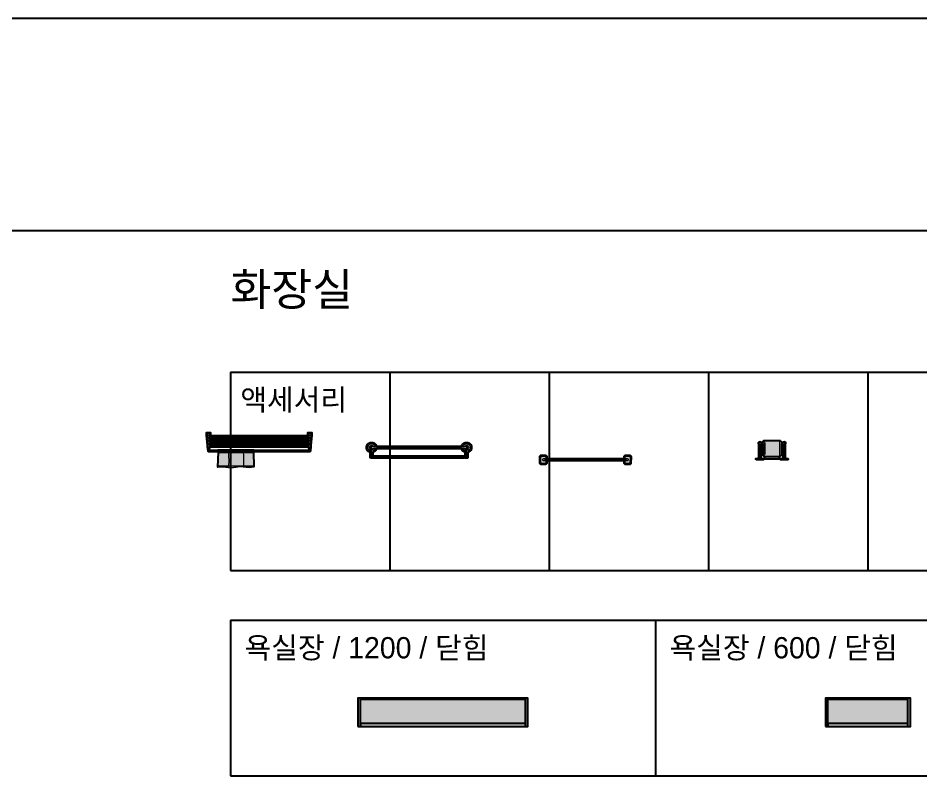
# Model space of a CAD drawing. Header units: millimetres. Extents: x 488786 to 747986, y 25193 to 95000.
# Drawn here: x 542001 to 548375, y 89650 to 95000 of the extents above; entities that cross this region are included whole.
import ezdxf

# ---------------------------------------------------------------- set-up
doc = ezdxf.new("R2010")
doc.units = ezdxf.units.MM
for name, color, linetype in [('10. ETC', 251, 'Continuous'), ('13. TXT2', 43, 'Continuous'), ('25. 255', 255, 'Continuous'), ('6. FUR1', 181, 'Continuous')]:
    doc.layers.add(name, color=color, linetype=linetype)
doc.layers.add('7. FUR2', color=241, linetype='Continuous', lineweight=5)
doc.styles.add('YUHIHA_TEXT', font='Pretendard-Regular.ttf')

# ---------------------------------------------------------------- blocks, each defined once
blk = doc.blocks.new('*U184')
at = {"layer": '25. 255'}
blk.add_hatch(color=256, dxfattribs=at).paths.add_polyline_path([(0, 0), (1200, 0), (1200, 200), (0, 200)])
at = {"layer": '6. FUR1'}
blk.add_lwpolyline([(0, 0), (1200, 0), (1200, 200), (0, 200)], close=True, dxfattribs=at)
at = {"layer": '6. FUR1', "color": 241, "linetype": 'Continuous', "lineweight": -3}
for points in [[(18, 0), (18, 200)], [(1182, 0), (1182, 200)], [(18, 191), (1182, 191)], [(18, 23), (1182, 23)]]:
    blk.add_lwpolyline(points, dxfattribs=at)
blk.add_lwpolyline([(18, 0), (1182, 0), (1182, 20), (18, 20)], close=True, dxfattribs=at)
blk = doc.blocks.new('*U186')
at = {"layer": '25. 255'}
blk.add_hatch(color=256, dxfattribs=at).paths.add_polyline_path([(0, 0), (600, 0), (600, 200), (0, 200)])
at = {"layer": '6. FUR1'}
blk.add_lwpolyline([(0, 0), (600, 0), (600, 200), (0, 200)], close=True, dxfattribs=at)
at = {"layer": '6. FUR1', "color": 241, "linetype": 'Continuous', "lineweight": -3}
for points in [[(18, 0), (18, 200)], [(582, 0), (582, 200)], [(18, 191), (582, 191)], [(18, 23), (582, 23)]]:
    blk.add_lwpolyline(points, dxfattribs=at)
blk.add_lwpolyline([(18, 0), (582, 0), (582, 20), (18, 20)], close=True, dxfattribs=at)
blk = doc.blocks.new('YUHIHA_Sanitary_TowelShelf_Front')
at = {"layer": '25. 255'}
h = blk.add_hatch(color=256, dxfattribs=at)
h.paths.add_polyline_path([(-647.2, 111.6), (-648.6, 112), (-649.5, 112.5), (-714.6, 112.5), (-715.8, 112.6), (-716.9, 113), (-718, 113.5), (-718.9, 114.3), (-719.7, 115.2), (-720.3, 116.3), (-720.4, 116.6), (-720.7, 116.6), (-723.8, 149.8), (-724.3, 150.8), (-724.7, 152.2), (-724.8, 153.6), (-724.7, 155), (-724.3, 156.2), (-731, 229.5), (-731, 248), (-702.3, 248), (-702.3, 229.5), (-702.4, 228.5), (-16.6, 228.5), (-16.7, 229.5), (-16.7, 248), (12, 248), (12, 229.5), (5.3, 156.2), (5.7, 155), (5.8, 153.6), (5.7, 152.2), (5.3, 150.8), (4.8, 149.8), (1.7, 116.6), (1.4, 116.6), (1.3, 116.3), (0.7, 115.2), (-0.1, 114.3), (-1, 113.5), (-2.1, 113), (-3.2, 112.6), (-4.4, 112.5), (-397.9, 112.5), (-398.8, 112), (-400.2, 111.6), (-400.2, 111.6), (-396.4, 5.9), (-396.4, 5.8), (-396.6, 5.8), (-431.2, 1.7), (-431.3, 1.7), (-431.4, 1.7), (-492.4, 7.8), (-492.9, 7.8), (-493.4, 7.8), (-554.4, -0.4), (-554.5, -0.4), (-554.6, -0.4), (-615.7, 5.8), (-616.1, 5.8), (-616.4, 5.8), (-650.9, 3.7), (-651, 3.7), (-651, 3.8), (-647.2, 111.6)])
h.paths.add_polyline_path([(-711.8, 124.8), (-650.8, 124.8), (-649.8, 125.7), (-648.6, 126.3), (-647.2, 126.7), (-645.8, 126.9), (-401.6, 126.9), (-400.2, 126.7), (-398.8, 126.3), (-397.6, 125.7), (-396.6, 124.8), (-7.2, 124.8), (-9.2, 146.4), (-709.8, 146.4)], flags=0)
at = {"layer": '6. FUR1'}
for points in [[(-647.2, 111.6), (-649.5, 112.5), (-714.6, 112.5), (-718, 113.5), (-719.7, 115.2), (-720.4, 116.6), (-720.7, 116.6), (-723.8, 149.8), (-724.7, 152.2), (-724.8, 153.6), (-724.3, 156.2), (-731, 229.5), (-731, 248), (-702.3, 248), (-702.4, 228.5), (-16.6, 228.5), (-16.7, 248), (12, 248), (12, 229.5), (5.3, 156.2), (5.8, 153.6), (5.7, 152.2), (4.8, 149.8), (1.7, 116.6), (1.4, 116.6), (0.7, 115.2), (-1, 113.5), (-4.4, 112.5), (-397.9, 112.5), (-400.2, 111.6), (-396.4, 5.8), (-431.3, 1.7), (-492.9, 7.8), (-554.5, -0.4), (-616.1, 5.8), (-651, 3.7)], [(-706.5, 183.3), (-12.5, 183.3), (-13.3, 191.5), (-705.7, 191.5)], [(-703.7, 214.1), (-704.4, 205.9), (-14.6, 205.9), (-15.3, 214.1)], [(-711.8, 124.8), (-650.8, 124.8), (-648.6, 126.3), (-645.8, 126.9), (-401.6, 126.9), (-398.8, 126.3), (-396.6, 124.8), (-7.2, 124.8), (-9.2, 146.4), (-709.8, 146.4)], [(-708.5, 160.7), (-10.5, 160.7), (-11.2, 168.9), (-707.8, 168.9)]]:
    blk.add_lwpolyline(points, close=True, dxfattribs=at)
at = {"layer": '7. FUR2'}
for points in [[(-703.7, 214.1), (-717.7, 214.1), (-720.4, 214.7), (-722.7, 216.2), (-723.6, 217.3), (-724.3, 218.5), (-724.8, 221.3), (-724.3, 224), (-723.6, 225.3), (-721.6, 227.3), (-720.4, 227.9), (-717.7, 228.5), (-702.4, 228.5)], [(-705.8, 191.5), (-717.7, 191.5), (-720.4, 192.1), (-722.7, 193.6), (-723.6, 194.7), (-724.3, 196), (-724.8, 198.7), (-724.3, 201.5), (-723.6, 202.7), (-722.7, 203.8), (-720.4, 205.3), (-717.7, 205.9), (-704.5, 205.9)], [(-716.6, 230.5), (-716.6, 228.5)], [(-716.6, 214.1), (-716.6, 205.9)], [(-716.6, 191.5), (-716.6, 183.3)], [(-712.5, 224.4), (-6.5, 224.4)], [(-712.5, 201.8), (-6.5, 201.8)], [(-16.6, 228.5), (-1.3, 228.5)], [(-1.3, 228.5), (0.1, 228.3), (2.6, 227.3), (4.6, 225.3), (5.3, 224), (5.7, 222.7), (5.7, 219.9), (4.6, 217.3), (3.7, 216.2), (2.6, 215.3), (0.1, 214.2), (-15.3, 214.1)], [(-14.5, 205.9), (-1.3, 205.9)], [(-1.3, 205.9), (1.4, 205.3), (2.6, 204.7), (4.6, 202.7), (5.3, 201.5), (5.7, 200.1), (5.7, 197.3), (4.6, 194.7), (3.7, 193.6), (2.6, 192.7), (0.1, 191.7), (-13.2, 191.5)], [(-2.4, 230.5), (-2.4, 228.5)], [(-2.4, 214.1), (-2.4, 205.9)], [(-2.4, 191.5), (-2.4, 183.3)], [(-707.8, 168.9), (-717.7, 168.9), (-720.4, 169.5), (-721.6, 170.2), (-723.6, 172.1), (-724.3, 173.4), (-724.8, 176.1), (-724.3, 178.9), (-723.6, 180.1), (-721.6, 182.1), (-720.4, 182.8), (-717.7, 183.3), (-706.5, 183.3)], [(-724.3, 156.3), (-722.7, 158.6), (-721.6, 159.5), (-719.1, 160.6), (-708.6, 160.7)], [(-709.9, 146.4), (-719.1, 146.5), (-721.6, 147.6), (-723.7, 149.7)], [(-716.6, 168.9), (-716.6, 160.7)], [(-716.6, 146.4), (-716.6, 128.9)], [(-712.5, 179.2), (-6.5, 179.2)], [(-712.5, 156.6), (-6.5, 156.6)], [(-12.5, 183.3), (-1.3, 183.3)], [(-1.3, 183.3), (1.4, 182.8), (2.6, 182.1), (4.6, 180.1), (5.7, 177.5), (5.8, 176.1), (5.7, 174.7), (4.6, 172.1), (2.6, 170.2), (0.1, 169.1), (-11.2, 168.9)], [(-10.4, 160.7), (-1.3, 160.7)], [(4.7, 149.7), (2.6, 147.6), (0.1, 146.5), (-9.1, 146.4)], [(-2.4, 168.9), (-2.4, 160.7)], [(-2.4, 146.4), (-2.4, 128.9)], [(-1.3, 160.7), (0.1, 160.6), (2.6, 159.5), (4.6, 157.6), (5.3, 156.3)], [(-720.4, 116.7), (-720.6, 119.9), (-718.9, 123), (-715.8, 124.7), (-711.8, 124.8)], [(-710.5, 119.7), (-653, 119.7)], [(-649.6, 112.6), (-651.8, 114.7), (-652.9, 117.3), (-652.9, 121.1), (-651.8, 123.7), (-650.9, 124.8)], [(-401.6, 111.5), (-647.1, 111.6)], [(-640.7, 108.4), (-404.6, 108.4)], [(-575, 106.3), (-576, 94.8), (-576.2, 83.3), (-574.8, 48.6), (-574.7, 37.1), (-575.4, 25.5), (-577.1, 14)], [(-472.4, 106.3), (-470.7, 91.6), (-470, 78.2), (-470.6, 32.6), (-470, 22.3), (-468.3, 11.9)], [(-400.3, 111.6), (-401.6, 111.5)], [(-396.5, 124.8), (-395.6, 123.7), (-394.5, 121.1), (-394.5, 117.3), (-395.6, 114.7), (-397.8, 112.6)], [(-394.4, 119.7), (-8.5, 119.7)], [(-7.2, 124.8), (-4.4, 124.8)], [(-4.4, 124.8), (-1, 123.8), (0.7, 122.1), (1.6, 119.9), (1.4, 116.7)], [(-644.8, 16), (-400.6, 14)]]:
    blk.add_lwpolyline(points, dxfattribs=at)
for points in [[(-709.5, 237.7), (-709.9, 235.2), (-711.5, 232.6), (-713.6, 231.2), (-716.6, 230.5), (-719.7, 231.2), (-721.7, 232.6), (-723.4, 235.2), (-723.8, 237.7), (-723.4, 240.2), (-721.7, 242.8), (-719.7, 244.2), (-716.6, 244.9), (-713.6, 244.2), (-711.5, 242.8), (-709.9, 240.2)], [(4.8, 237.7), (4.4, 235.2), (2.7, 232.6), (0.7, 231.2), (-2.4, 230.5), (-4.8, 231), (-7.5, 232.6), (-8.9, 234.7), (-9.6, 237.7), (-8.9, 240.8), (-7.5, 242.8), (-4.8, 244.5), (-2.4, 244.9), (0.7, 244.2), (2.7, 242.8), (4.4, 240.2)]]:
    blk.add_lwpolyline(points, close=True, dxfattribs=at)
blk = doc.blocks.new('YUHIHA_Sanitary_TowelRail_Double_Front')
at = {"layer": '25. 255'}
h = blk.add_hatch(color=256, dxfattribs=at)
h.paths.add_polyline_path([(-33.1, 14.2), (-31.9, 13.2), (-30.9, 11.9), (-30.2, 10.6), (-29.7, 9.1), (-29.6, 7.5), (-29.7, 5.9), (-30.2, 4.4), (-30.9, 3), (-31.9, 1.8), (-33.1, 0.8), (-34.5, 0.1), (-36, -0.4), (-37.6, -0.5), (-674.4, -0.5), (-676, -0.4), (-677.5, 0.1), (-678.9, 0.8), (-680.1, 1.8), (-681.1, 3), (-681.8, 4.4), (-682.3, 5.9), (-682.4, 7.5), (-682.3, 9.1), (-681.8, 10.6), (-681.1, 11.9), (-680.1, 13.2), (-678.9, 14.2), (-677.5, 14.9), (-676, 15.3), (-674.4, 15.5), (-37.6, 15.5), (-36, 15.3), (-34.5, 14.9)])
h.paths.add_polyline_path([(-698, -0.2), (-698.7, 0.1), (-699.3, 0.7), (-699.8, 1.3), (-700.2, 1.9), (-700.4, 2.7), (-700.5, 3.5), (-700.5, 39.7), (-700.8, 39.8), (-703.8, 40.7), (-706.7, 41.9), (-709.5, 43.4), (-712.1, 45), (-714.6, 47), (-716.9, 49.1), (-719.1, 51.4), (-721, 53.9), (-722.7, 56.5), (-724.1, 59.3), (-725.3, 62.2), (-726.3, 65.2), (-727, 68.3), (-727.4, 71.4), (-727.5, 74.6), (-727.4, 77.7), (-727, 80.8), (-726.3, 83.9), (-725.3, 86.9), (-724.1, 89.8), (-722.7, 92.6), (-721, 95.2), (-719.1, 97.8), (-716.9, 100.1), (-714.6, 102.2), (-712.1, 104.1), (-709.5, 105.8), (-706.7, 107.2), (-703.8, 108.5), (-700.8, 109.4), (-697.7, 110.1), (-694.6, 110.5), (-691.5, 110.6), (-688.3, 110.5), (-685.2, 110.1), (-682.1, 109.4), (-679.1, 108.5), (-676.2, 107.2), (-673.4, 105.8), (-670.8, 104.1), (-668.3, 102.2), (-666, 100.1), (-663.8, 97.8), (-661.9, 95.2), (-660.2, 92.6), (-658.8, 89.8), (-657.6, 86.9), (-656.6, 83.9), (-656.6, 83.6), (-55.4, 83.6), (-55.4, 83.9), (-54.4, 86.9), (-53.2, 89.8), (-51.8, 92.6), (-50.1, 95.2), (-48.2, 97.8), (-46, 100.1), (-43.7, 102.2), (-41.2, 104.1), (-38.6, 105.8), (-35.8, 107.2), (-32.9, 108.5), (-29.9, 109.4), (-26.8, 110.1), (-23.7, 110.5), (-20.6, 110.6), (-17.4, 110.5), (-14.3, 110.1), (-11.2, 109.4), (-8.2, 108.5), (-5.3, 107.2), (-2.5, 105.8), (0.1, 104.1), (2.6, 102.2), (4.9, 100.1), (7.1, 97.8), (9, 95.2), (10.7, 92.6), (12.1, 89.8), (13.3, 86.9), (14.3, 83.9), (14.9, 80.8), (15.4, 77.7), (15.5, 74.6), (15.4, 71.4), (14.9, 68.3), (14.3, 65.2), (13.3, 62.2), (12.1, 59.3), (10.7, 56.5), (9, 53.9), (7.1, 51.4), (4.9, 49.1), (2.6, 47), (0.1, 45), (-2.5, 43.4), (-5.3, 41.9), (-8.2, 40.7), (-11.2, 39.8), (-11.5, 39.7), (-11.5, 3.5), (-11.6, 2.7), (-11.8, 1.9), (-12.2, 1.3), (-12.7, 0.7), (-13.3, 0.1), (-14, -0.2), (-14.8, -0.5), (-15.5, -0.5), (-25.6, -0.5), (-26.3, -0.5), (-27.1, -0.2), (-27.8, 0.1), (-28.4, 0.7), (-28.9, 1.3), (-29.3, 1.9), (-29.5, 2.7), (-29.6, 3.5), (-29.6, 7.5), (-29.6, 39.7), (-29.9, 39.8), (-32.9, 40.7), (-35.8, 41.9), (-38.6, 43.4), (-41.2, 45), (-43.7, 47), (-46, 49.1), (-48.2, 51.4), (-50.1, 53.9), (-51.8, 56.5), (-53.2, 59.3), (-54.4, 62.2), (-55.4, 65.2), (-55.4, 65.6), (-656.6, 65.6), (-656.6, 65.2), (-657.6, 62.2), (-658.8, 59.3), (-660.2, 56.5), (-661.9, 53.9), (-663.8, 51.4), (-666, 49.1), (-668.3, 47), (-670.8, 45), (-673.4, 43.4), (-676.2, 41.9), (-679.1, 40.7), (-682.1, 39.8), (-682.4, 39.7), (-682.4, 7.5), (-682.4, 3.5), (-682.5, 2.7), (-682.7, 1.9), (-683.1, 1.3), (-683.6, 0.7), (-684.2, 0.1), (-684.9, -0.2), (-685.7, -0.5), (-686.4, -0.5), (-696.5, -0.5), (-697.2, -0.5)])
at = {"layer": '6. FUR1'}
for points in [[(-698, -0.2), (-699.8, 1.3), (-700.5, 3.5), (-700.5, 39.7), (-703.8, 40.7), (-709.5, 43.4), (-714.6, 47), (-719.1, 51.4), (-722.7, 56.5), (-725.3, 62.2), (-727, 68.3), (-727.5, 74.6), (-727, 80.8), (-725.3, 86.9), (-722.7, 92.6), (-719.1, 97.8), (-714.6, 102.2), (-709.5, 105.8), (-706.7, 107.2), (-700.8, 109.4), (-694.6, 110.5), (-688.3, 110.5), (-682.1, 109.4), (-676.2, 107.2), (-670.8, 104.1), (-666, 100.1), (-661.9, 95.2), (-658.8, 89.8), (-656.6, 83.6), (-55.4, 83.6), (-53.2, 89.8), (-50.1, 95.2), (-46, 100.1), (-41.2, 104.1), (-35.8, 107.2), (-29.9, 109.4), (-23.7, 110.5), (-17.4, 110.5), (-11.2, 109.4), (-5.3, 107.2), (0.1, 104.1), (4.9, 100.1), (9, 95.2), (12.1, 89.8), (14.3, 83.9), (15.4, 77.7), (15.4, 71.4), (14.3, 65.2), (12.1, 59.3), (9, 53.9), (4.9, 49.1), (0.1, 45), (-5.3, 41.9), (-11.5, 39.7), (-11.5, 3.5), (-12.2, 1.3), (-13.3, 0.1), (-14.8, -0.5), (-26.3, -0.5), (-27.8, 0.1), (-28.9, 1.3), (-29.6, 3.5), (-29.6, 7.5), (-29.6, 39.7), (-32.9, 40.7), (-38.6, 43.4), (-41.2, 45), (-46, 49.1), (-48.2, 51.4), (-51.8, 56.5), (-54.4, 62.2), (-55.4, 65.6), (-656.6, 65.6), (-657.6, 62.2), (-660.2, 56.5), (-661.9, 53.9), (-666, 49.1), (-670.8, 45), (-673.4, 43.4), (-679.1, 40.7), (-682.4, 39.7), (-682.4, 7.5), (-682.4, 3.5), (-683.1, 1.3), (-684.2, 0.1), (-685.7, -0.5), (-696.5, -0.5)], [(-33.1, 14.2), (-31.9, 13.2), (-30.2, 10.6), (-29.6, 7.5), (-30.2, 4.4), (-31.9, 1.8), (-33.1, 0.8), (-36, -0.4), (-37.6, -0.5), (-674.4, -0.5), (-677.5, 0.1), (-680.1, 1.8), (-681.8, 4.4), (-682.4, 7.5), (-681.8, 10.6), (-680.1, 13.2), (-677.5, 14.9), (-674.4, 15.5), (-37.6, 15.5), (-36, 15.3)]]:
    blk.add_lwpolyline(points, close=True, dxfattribs=at)
at = {"layer": '7. FUR2'}
for points in [[(-700.5, 50.2), (-706.4, 53.2), (-711.4, 57.8), (-715, 63.6), (-717.1, 70.1), (-717.4, 76.8), (-715.9, 83.5), (-712.8, 89.5), (-709.9, 93), (-704.5, 97.1), (-698.2, 99.7), (-693.7, 100.5), (-686.9, 100.2), (-680.5, 98.2), (-674.7, 94.5), (-670.1, 89.5), (-667, 83.6)], [(-679.5, 65.6), (-682.8, 62.3), (-687.6, 60.1), (-691.5, 59.6), (-696.6, 60.5), (-700.1, 62.3), (-703.8, 66), (-705.6, 69.4), (-706.5, 74.6), (-705.6, 79.7), (-703.8, 83.2), (-700.1, 86.9), (-696.6, 88.7), (-691.5, 89.6), (-687.6, 89.1), (-682.8, 86.9), (-679.5, 83.6)], [(-687.9, 67.4), (-691.5, 66.6), (-693.5, 66.8), (-695.5, 67.6), (-697.1, 68.9), (-698.4, 70.6), (-699.2, 72.5), (-699.5, 74.6), (-699.2, 76.7), (-698.4, 78.6), (-697.1, 80.2), (-695.5, 81.5), (-693.5, 82.3), (-691.5, 82.6), (-687.9, 81.7)], [(-656.6, 65.6), (-684.2, 65.7), (-687.5, 67.1), (-689.9, 69.6), (-690.8, 71.1), (-691.5, 74.6), (-690.8, 78), (-689.9, 79.6), (-687.5, 82.1), (-684.2, 83.4), (-656.6, 83.6)], [(-667, 65.6), (-670.1, 59.6), (-673, 56.2), (-676.5, 53.2), (-682.4, 50.2)], [(-676.4, 78.6), (-35.6, 78.6)], [(-29.6, 83.6), (-26.1, 82.9), (-23.2, 81), (-22.1, 79.6), (-20.7, 76.3), (-20.7, 72.8), (-21.2, 71.1), (-22.1, 69.6), (-24.6, 67.1), (-26.1, 66.2), (-29.6, 65.6), (-55.4, 65.6)], [(-55.4, 83.6), (-29.6, 83.6)], [(-45, 83.6), (-43.1, 87.6), (-40.5, 91.3), (-37.3, 94.5), (-33.6, 97.1), (-29.4, 99), (-25.1, 100.2), (-20.6, 100.6), (-16, 100.2), (-11.6, 99), (-7.5, 97.1), (-3.8, 94.5), (-0.6, 91.3), (2, 87.6), (3.9, 83.5), (5.1, 79.1), (5.5, 74.6)], [(-29.6, 50.2), (-35.5, 53.2), (-39, 56.2), (-41.9, 59.6), (-45, 65.6)], [(-32.5, 83.6), (-29.2, 86.9), (-24.4, 89.1), (-20.6, 89.6), (-15.4, 88.7), (-10.9, 86.1), (-8.2, 83.2), (-6, 78.5), (-5.5, 74.6)], [(-5.5, 74.6), (-6, 70.7), (-8.2, 66), (-11.9, 62.3), (-15.4, 60.5), (-20.6, 59.6), (-24.4, 60.1), (-29.2, 62.3), (-32.5, 65.6)], [(-24.1, 81.7), (-20.6, 82.6), (-18.5, 82.3), (-16.5, 81.5), (-14.9, 80.2), (-13.6, 78.6), (-12.8, 76.7), (-12.5, 74.6)], [(-12.5, 74.6), (-12.8, 72.5), (-13.6, 70.6), (-14.9, 68.9), (-16.5, 67.6), (-18.5, 66.8), (-20.6, 66.6), (-24.1, 67.4)], [(5.5, 74.6), (4.6, 67.8), (3, 63.6), (0.8, 59.6), (-3.8, 54.6), (-7.5, 52), (-11.5, 50.2)], [(-700.5, 39.7), (-700.5, 62.6)], [(-691.5, 5.5), (-691.5, 59.6)], [(-682.4, 62.6), (-682.4, 39.7)], [(-671.4, 10.5), (-40.6, 10.5)], [(-29.6, 39.7), (-29.6, 62.6)], [(-20.6, 5.5), (-20.6, 59.6)], [(-11.5, 62.6), (-11.5, 39.7)]]:
    blk.add_lwpolyline(points, dxfattribs=at)
blk = doc.blocks.new('YUHIHA_Sanitary_TowelBar_Front')
at = {"layer": '25. 255'}
blk.add_hatch(color=256, dxfattribs=at).paths.add_polyline_path([(-617.5, -68), (-619.4, -67.8), (-621.3, -67.2), (-623, -66.3), (-624.6, -65), (-625.8, -63.5), (-626.7, -61.8), (-627.3, -59.9), (-627.5, -57.9), (-627.5, -11.7), (-627.3, -9.7), (-626.7, -7.8), (-625.8, -6.1), (-624.6, -4.6), (-623, -3.3), (-621.3, -2.4), (-619.4, -1.8), (-617.5, -1.6), (-589.3, -1.6), (-587.4, -1.8), (-585.5, -2.4), (-583.7, -3.3), (-582.2, -4.6), (-581, -6.1), (-580, -7.8), (-579.5, -9.7), (-579.3, -11.7), (-579.3, -25.8), (-32.7, -25.8), (-32.7, -11.7), (-32.5, -9.7), (-32, -7.8), (-31, -6.1), (-29.8, -4.6), (-28.3, -3.3), (-26.5, -2.4), (-24.6, -1.8), (-22.7, -1.6), (5.5, -1.6), (7.4, -1.8), (9.3, -2.4), (11, -3.3), (12.6, -4.6), (13.8, -6.1), (14.7, -7.8), (15.3, -9.7), (15.5, -11.7), (15.5, -57.9), (15.3, -59.9), (14.7, -61.8), (13.8, -63.5), (12.6, -65), (11, -66.3), (9.3, -67.2), (7.4, -67.8), (5.5, -68), (-22.7, -68), (-24.6, -67.8), (-26.5, -67.2), (-28.3, -66.3), (-29.8, -65), (-31, -63.5), (-32, -61.8), (-32.5, -59.9), (-32.7, -57.9), (-32.7, -41.8), (-579.3, -41.8), (-579.3, -57.9), (-579.5, -59.9), (-580, -61.8), (-581, -63.5), (-582.2, -65), (-583.7, -66.3), (-585.5, -67.2), (-587.4, -67.8), (-589.3, -68)])
at = {"layer": '6. FUR1'}
blk.add_lwpolyline([(-617.5, -68), (-621.3, -67.2), (-624.6, -65), (-626.7, -61.8), (-627.5, -57.9), (-627.3, -9.7), (-625.8, -6.1), (-623, -3.3), (-621.3, -2.4), (-617.5, -1.6), (-589.3, -1.6), (-587.4, -1.8), (-583.7, -3.3), (-581, -6.1), (-579.5, -9.7), (-579.3, -25.8), (-32.7, -25.8), (-32.7, -11.7), (-32, -7.8), (-31, -6.1), (-28.3, -3.3), (-24.6, -1.8), (7.4, -1.8), (11, -3.3), (13.8, -6.1), (15.3, -9.7), (15.5, -11.7), (15.3, -59.9), (13.8, -63.5), (12.6, -65), (9.3, -67.2), (5.5, -68), (-22.7, -68), (-26.5, -67.2), (-28.3, -66.3), (-31, -63.5), (-32.5, -59.9), (-32.7, -41.8), (-579.3, -41.8), (-579.5, -59.9), (-581, -63.5), (-583.7, -66.3), (-587.4, -67.8), (-589.3, -68)], close=True, dxfattribs=at)
at = {"layer": '7. FUR2'}
for points in [[(-593.3, -60.9), (-614.8, -60.8), (-617.3, -59.7), (-619.3, -57.8), (-619.9, -56.6), (-620.5, -53.9), (-620.5, -15.7), (-619.9, -13), (-618.4, -10.7), (-616.1, -9.2), (-614.8, -8.8), (-593.3, -8.7), (-590.6, -9.2), (-589.4, -9.9), (-587.5, -11.8), (-586.4, -14.3), (-586.3, -25.8)], [(-579.3, -41.8), (-600.9, -41.7), (-603.8, -40.5), (-605, -39.5), (-606.8, -36.9), (-607.4, -33.8), (-606.8, -30.7), (-605, -28.1), (-603.8, -27.1), (-600.9, -25.9), (-579.3, -25.8)], [(-595.4, -30.8), (-16.6, -30.8)], [(-586.3, -41.8), (-586.3, -53.9), (-586.8, -56.6), (-588.4, -58.9), (-589.4, -59.7), (-592, -60.8), (-593.3, -60.9)], [(-12.6, -25.8), (-11.1, -25.9), (-8.2, -27.1), (-7, -28.1), (-5.2, -30.7), (-4.6, -33.8), (-5.2, -36.9), (-7, -39.5), (-8.2, -40.5), (-11.1, -41.7), (-12.6, -41.8), (-32.7, -41.8)], [(-32.7, -25.8), (-12.6, -25.8)], [(-25.7, -25.8), (-25.6, -14.3), (-24.5, -11.8), (-23.6, -10.7), (-21.4, -9.2), (-18.7, -8.7), (1.4, -8.7), (4.1, -9.2), (6.4, -10.7), (7.3, -11.8), (7.9, -13), (8.5, -15.7), (8.3, -55.3), (7.9, -56.6), (6.4, -58.9), (4.1, -60.4), (1.4, -60.9)], [(1.4, -60.9), (-18.7, -60.9), (-20, -60.8), (-22.6, -59.7), (-24.5, -57.8), (-25.6, -55.3), (-25.7, -41.8)]]:
    blk.add_lwpolyline(points, dxfattribs=at)
blk = doc.blocks.new('YUHIHA_Sanitary_ToiletPaperHolder_Front')
at = {"layer": '25. 255'}
blk.add_hatch(color=256, dxfattribs=at).paths.add_polyline_path([(-226.9, 5), (-227.4, 5.3), (-227.8, 5.7), (-228.1, 6.1), (-228.4, 6.6), (-228.6, 7.1), (-228.6, 7.6), (-228.6, 10.4), (-228.6, 11), (-228.4, 11.5), (-228.1, 12), (-227.8, 12.4), (-227.4, 12.8), (-226.9, 13), (-226.3, 13.2), (-225.8, 13.2), (-211.6, 13.2), (-211.7, 13.4), (-211.8, 13.8), (-211.8, 14.2), (-211.8, 17.9), (-211.8, 18.3), (-211.7, 18.6), (-211.5, 18.9), (-211.3, 19.2), (-211, 19.4), (-210.7, 19.6), (-210.3, 19.7), (-209.9, 19.8), (-207.6, 19.8), (-207.8, 20.2), (-208, 20.9), (-208.1, 21.6), (-208.1, 115.4), (-208.5, 115.8), (-209, 116.5), (-209.5, 117.3), (-209.9, 118.1), (-210.2, 118.9), (-210.5, 119.8), (-210.7, 120.6), (-210.8, 121.5), (-210.9, 122.4), (-210.8, 123.3), (-210.7, 124.2), (-210.5, 125.1), (-210.2, 125.9), (-209.9, 126.7), (-209.5, 127.5), (-209, 128.3), (-208.5, 129), (-207.9, 129.7), (-207.2, 130.3), (-206.5, 130.8), (-205.7, 131.3), (-204.9, 131.7), (-204.1, 132.1), (-203.3, 132.3), (-202.4, 132.5), (-201.5, 132.6), (-200.6, 132.7), (-199.7, 132.6), (-198.8, 132.5), (-197.9, 132.3), (-197.1, 132.1), (-196.3, 131.7), (-195.5, 131.3), (-194.7, 130.8), (-194, 130.3), (-193.3, 129.7), (-192.8, 129), (-192.7, 128.9), (-179.8, 128.9), (-179.8, 129.1), (-178.9, 131.8), (-177.6, 134.4), (-175.7, 136.7), (-173.4, 138.6), (-170.9, 139.9), (-168.1, 140.8), (-165.2, 141.1), (-62.5, 141.1), (-59.6, 140.8), (-56.8, 139.9), (-54.2, 138.6), (-52, 136.7), (-50.1, 134.4), (-48.7, 131.8), (-47.9, 129.1), (-47.9, 128.9), (-35.9, 128.9), (-35.9, 129), (-35.2, 129.7), (-34.6, 130.3), (-33.9, 130.8), (-33.1, 131.3), (-32.3, 131.7), (-31.5, 132.1), (-30.6, 132.3), (-29.8, 132.5), (-28.9, 132.6), (-28, 132.7), (-27.1, 132.6), (-26.2, 132.5), (-25.3, 132.3), (-24.5, 132.1), (-23.6, 131.7), (-22.9, 131.3), (-22.1, 130.8), (-21.4, 130.3), (-20.7, 129.7), (-20.1, 129), (-19.6, 128.3), (-19.1, 127.5), (-18.7, 126.7), (-18.4, 125.9), (-18.1, 125.1), (-17.9, 124.2), (-17.8, 123.3), (-17.7, 122.4), (-17.8, 121.5), (-17.9, 120.6), (-18.1, 119.8), (-18.4, 118.9), (-18.7, 118.1), (-19.1, 117.3), (-19.6, 116.5), (-20.1, 115.8), (-20.5, 115.4), (-20.5, 21.6), (-20.6, 20.9), (-20.8, 20.2), (-21.1, 19.8), (-18.7, 19.8), (-18.3, 19.7), (-17.9, 19.6), (-17.6, 19.4), (-17.3, 19.2), (-17.1, 18.9), (-16.9, 18.6), (-16.8, 18.3), (-16.8, 17.9), (-16.8, 14.2), (-16.8, 13.8), (-16.9, 13.4), (-17.1, 13.2), (-2.8, 13.2), (-2.2, 13.2), (-1.7, 13), (-1.2, 12.8), (-0.8, 12.4), (-0.5, 12), (-0.2, 11.5), (-0.1, 11), (0, 10.4), (0, 7.6), (-0.1, 7.1), (-0.2, 6.6), (-0.5, 6.1), (-0.8, 5.7), (-1.2, 5.3), (-1.7, 5), (-2.2, 4.9), (-2.8, 4.8), (-53.2, 4.8), (-53.7, 4.9), (-54.3, 5), (-54.7, 5.3), (-55.2, 5.7), (-55.5, 6.1), (-55.8, 6.6), (-55.9, 7.1), (-56, 7.6), (-56, 10.4), (-55.9, 11), (-55.8, 11.5), (-55.5, 12), (-55.2, 12.4), (-54.7, 12.8), (-54.3, 13), (-53.7, 13.2), (-53.2, 13.2), (-38.9, 13.2), (-39, 13.4), (-39.1, 13.8), (-39.2, 14.2), (-39.2, 17.9), (-39.1, 18.3), (-39, 18.6), (-38.9, 18.9), (-38.6, 19.2), (-38.4, 19.4), (-38, 19.6), (-37.7, 19.7), (-37.3, 19.8), (-34.9, 19.8), (-35.2, 20.2), (-35.4, 20.9), (-35.5, 21.6), (-35.5, 115.4), (-35.9, 115.8), (-35.9, 115.9), (-47.6, 115.9), (-47.6, 42.2), (-47.9, 39.2), (-48.7, 36.5), (-50.1, 33.9), (-52, 31.6), (-54.2, 29.8), (-56.8, 28.4), (-59.6, 27.5), (-62.4, 27.2), (-61.6, 8.6), (-166.1, 8.6), (-165.2, 27.2), (-168.1, 27.5), (-170.9, 28.4), (-173.4, 29.8), (-175.7, 31.6), (-177.6, 33.9), (-178.9, 36.5), (-179.8, 39.2), (-180.1, 42.2), (-180.1, 115.9), (-192.7, 115.9), (-192.8, 115.8), (-193.1, 115.4), (-193.1, 21.6), (-193.2, 20.9), (-193.4, 20.2), (-193.7, 19.8), (-191.3, 19.8), (-190.9, 19.7), (-190.6, 19.6), (-190.2, 19.4), (-190, 19.2), (-189.7, 18.9), (-189.6, 18.6), (-189.4, 18.3), (-189.4, 17.9), (-189.4, 14.2), (-189.4, 13.8), (-189.6, 13.4), (-189.7, 13.2), (-175.4, 13.2), (-174.9, 13.2), (-174.3, 13), (-173.9, 12.8), (-173.4, 12.4), (-173.1, 12), (-172.8, 11.5), (-172.7, 11), (-172.6, 10.4), (-172.6, 7.6), (-172.7, 7.1), (-172.8, 6.6), (-173.1, 6.1), (-173.4, 5.7), (-173.9, 5.3), (-174.3, 5), (-174.9, 4.9), (-175.4, 4.8), (-225.8, 4.8), (-226.3, 4.9)])
at = {"layer": '6. FUR1'}
blk.add_lwpolyline([(-226.9, 5), (-228.1, 6.1), (-228.6, 7.6), (-228.6, 11), (-227.4, 12.8), (-225.8, 13.2), (-211.6, 13.2), (-211.8, 17.9), (-211.5, 18.9), (-210.3, 19.7), (-207.6, 19.8), (-208.1, 21.6), (-208.1, 115.4), (-210.2, 118.9), (-210.9, 122.4), (-210.5, 125.1), (-209.5, 127.5), (-207.9, 129.7), (-205.7, 131.3), (-203.3, 132.3), (-199.7, 132.6), (-195.5, 131.3), (-192.7, 128.9), (-179.8, 128.9), (-178.9, 131.8), (-177.6, 134.4), (-175.7, 136.7), (-173.4, 138.6), (-170.9, 139.9), (-168.1, 140.8), (-165.2, 141.1), (-62.5, 141.1), (-59.6, 140.8), (-56.8, 139.9), (-54.2, 138.6), (-52, 136.7), (-50.1, 134.4), (-48.7, 131.8), (-47.9, 128.9), (-35.9, 128.9), (-32.3, 131.7), (-29.8, 132.5), (-27.1, 132.6), (-24.5, 132.1), (-22.1, 130.8), (-19.1, 127.5), (-18.1, 125.1), (-17.7, 122.4), (-18.4, 118.9), (-20.5, 115.4), (-20.5, 21.6), (-21.1, 19.8), (-18.3, 19.7), (-17.1, 18.9), (-16.8, 17.9), (-17.1, 13.2), (-2.8, 13.2), (-1.2, 12.8), (-0.5, 12), (0, 10.4), (-0.1, 7.1), (-1.2, 5.3), (-2.8, 4.8), (-53.2, 4.8), (-54.7, 5.3), (-55.8, 6.6), (-55.9, 11), (-54.7, 12.8), (-53.2, 13.2), (-38.9, 13.2), (-39.2, 17.9), (-38.9, 18.9), (-37.7, 19.7), (-34.9, 19.8), (-35.5, 21.6), (-35.5, 115.4), (-35.9, 115.9), (-47.6, 115.9), (-47.6, 42.2), (-47.9, 39.2), (-48.7, 36.5), (-50.1, 33.9), (-52, 31.6), (-54.2, 29.8), (-56.8, 28.4), (-59.6, 27.5), (-62.4, 27.2), (-61.6, 8.6), (-166.1, 8.6), (-165.2, 27.2), (-168.1, 27.5), (-170.9, 28.4), (-173.4, 29.8), (-175.7, 31.6), (-177.6, 33.9), (-178.9, 36.5), (-179.8, 39.2), (-180.1, 42.2), (-180.1, 115.9), (-192.7, 115.9), (-193.1, 115.4), (-193.1, 21.6), (-193.7, 19.8), (-190.9, 19.7), (-189.7, 18.9), (-189.4, 17.9), (-189.7, 13.2), (-175.4, 13.2), (-173.9, 12.8), (-172.7, 11), (-172.8, 6.6), (-173.9, 5.3), (-175.4, 4.8)], close=True, dxfattribs=at)
at = {"layer": '7. FUR2'}
for points in [[(-192.8, 115.9), (-199.1, 116), (-201.4, 117), (-203.8, 119.9), (-204.3, 122.4), (-203.8, 124.9), (-201.4, 127.8), (-199.1, 128.8), (-192.8, 128.9)], [(-180.1, 115.9), (-179.8, 128.9)], [(-168.9, 36.6), (-168.9, 131.7)], [(-58.8, 36.6), (-58.8, 131.7)], [(-47.9, 128.9), (-47.6, 115.9)], [(-30.8, 128.9), (-28.3, 128.4), (-25.4, 126), (-24.3, 122.4), (-24.8, 119.9), (-26.2, 117.8), (-28.3, 116.4), (-30.8, 115.9), (-35.8, 115.9)], [(-35.8, 128.9), (-30.8, 128.9)], [(-193.2, 115.3), (-196.3, 113.1), (-200.6, 112.1), (-204.9, 113.1), (-208, 115.3)], [(-202.9, 118.3), (-204.7, 120.1), (-205.3, 122.4), (-204.7, 124.7), (-202.9, 126.5)], [(-203.4, 25.4), (-203.4, 112.5)], [(-193.1, 124.3), (-180.1, 124.3)], [(-163.3, 42.2), (-163.3, 126.1)], [(-47.6, 124.3), (-35.5, 124.3)], [(-20.6, 115.3), (-23.6, 113.1), (-28, 112.1), (-32.3, 113.1), (-35.4, 115.3)], [(-30.8, 25.4), (-30.8, 112.5)], [(-25.7, 126.5), (-23.9, 124.7), (-23.3, 122.4)], [(-23.3, 122.4), (-23.9, 120.1), (-25.7, 118.3)], [(-223, 9.5), (-178.2, 9.5)], [(-191.3, 12.3), (-209.9, 12.3), (-211.5, 13.2)], [(-196.9, 17.9), (-205.1, 18), (-206.4, 18.5), (-207.5, 19.7)], [(-193.7, 19.7), (-194.8, 18.5), (-196.9, 17.9)], [(-189.7, 13.2), (-191.3, 12.3)], [(-165.2, 29.1), (-62.5, 29.1), (-62.4, 27.3)], [(-165.2, 27.3), (-165.2, 29.1)], [(-165.2, 17.9), (-62.5, 17.9)], [(-144.6, 8.6), (-144.6, 12.3)], [(-124.1, 8.6), (-124.1, 12.3)], [(-103.6, 8.6), (-103.6, 12.3)], [(-83, 8.6), (-83, 12.3)], [(-50.4, 9.5), (-5.6, 9.5)], [(-18.7, 12.3), (-37.3, 12.3), (-38.9, 13.2)], [(-24.3, 17.9), (-32.5, 18), (-33.8, 18.5), (-34.9, 19.7)], [(-21.1, 19.7), (-22.2, 18.5), (-24.3, 17.9)], [(-17.1, 13.2), (-18.7, 12.3)]]:
    blk.add_lwpolyline(points, dxfattribs=at)

msp = doc.modelspace()

# ---------------------------------------------------------------- linework, layer by layer
at = {"layer": '10. ETC'}
for p, q in [((532200, 95000), (585400, 95000)), ((532200, 93500), (585400, 93500)), ((543500, 92500), (552500, 92500)), ((543500, 92500), (543500, 91100)), ((544625, 92500), (544625, 91100)), ((545750, 92500), (545750, 91100)), ((546875, 92500), (546875, 91100)), ((548000, 92500), (548000, 91100)), ((543500, 91100), (552500, 91100)), ((543500, 90750), (552500, 90750)), ((543500, 90750), (543500, 89650)), ((546500, 90750), (546500, 89650)), ((543500, 89650), (552500, 89650))]:
    msp.add_line(p, q, dxfattribs=at)

# ---------------------------------------------------------------- block references
at = {"layer": '25. 255'}
msp.add_blockref('YUHIHA_Sanitary_ToiletPaperHolder_Front', (547437.5, 91877.1), dxfattribs=at)
at = {"layer": '6. FUR1', "color": 241, "linetype": 'Continuous', "lineweight": -3}
for name, p in [('YUHIHA_Sanitary_TowelShelf_Front', (544062.5, 91825.5)), ('YUHIHA_Sanitary_TowelRail_Double_Front', (545187.5, 91894.2)), ('YUHIHA_Sanitary_TowelBar_Front', (546312.5, 91916))]:
    msp.add_blockref(name, p, dxfattribs=at)
at = {"layer": '6. FUR1'}
for name, p in [('*U184', (544400, 90000)), ('*U186', (547700, 90000))]:
    msp.add_blockref(name, p, dxfattribs=at)

# ---------------------------------------------------------------- texts
at = {"layer": '13. TXT2', "color": 7, "attachment_point": 1, "style": 'YUHIHA_TEXT'}
for s, insert, char_height, width in [('화장실', (543500, 93200), 230, 9000), ('액세서리', (543570, 92380), 150, 985), ('욕실장 / 1200 / 닫힘', (543600, 90630), 150, 2800), ('욕실장 / 600 / 닫힘', (546600, 90630), 150, 2800)]:
    msp.add_mtext(s, dxfattribs=dict(at, insert=insert, char_height=char_height, width=width))

doc.saveas('drawing.dxf')
